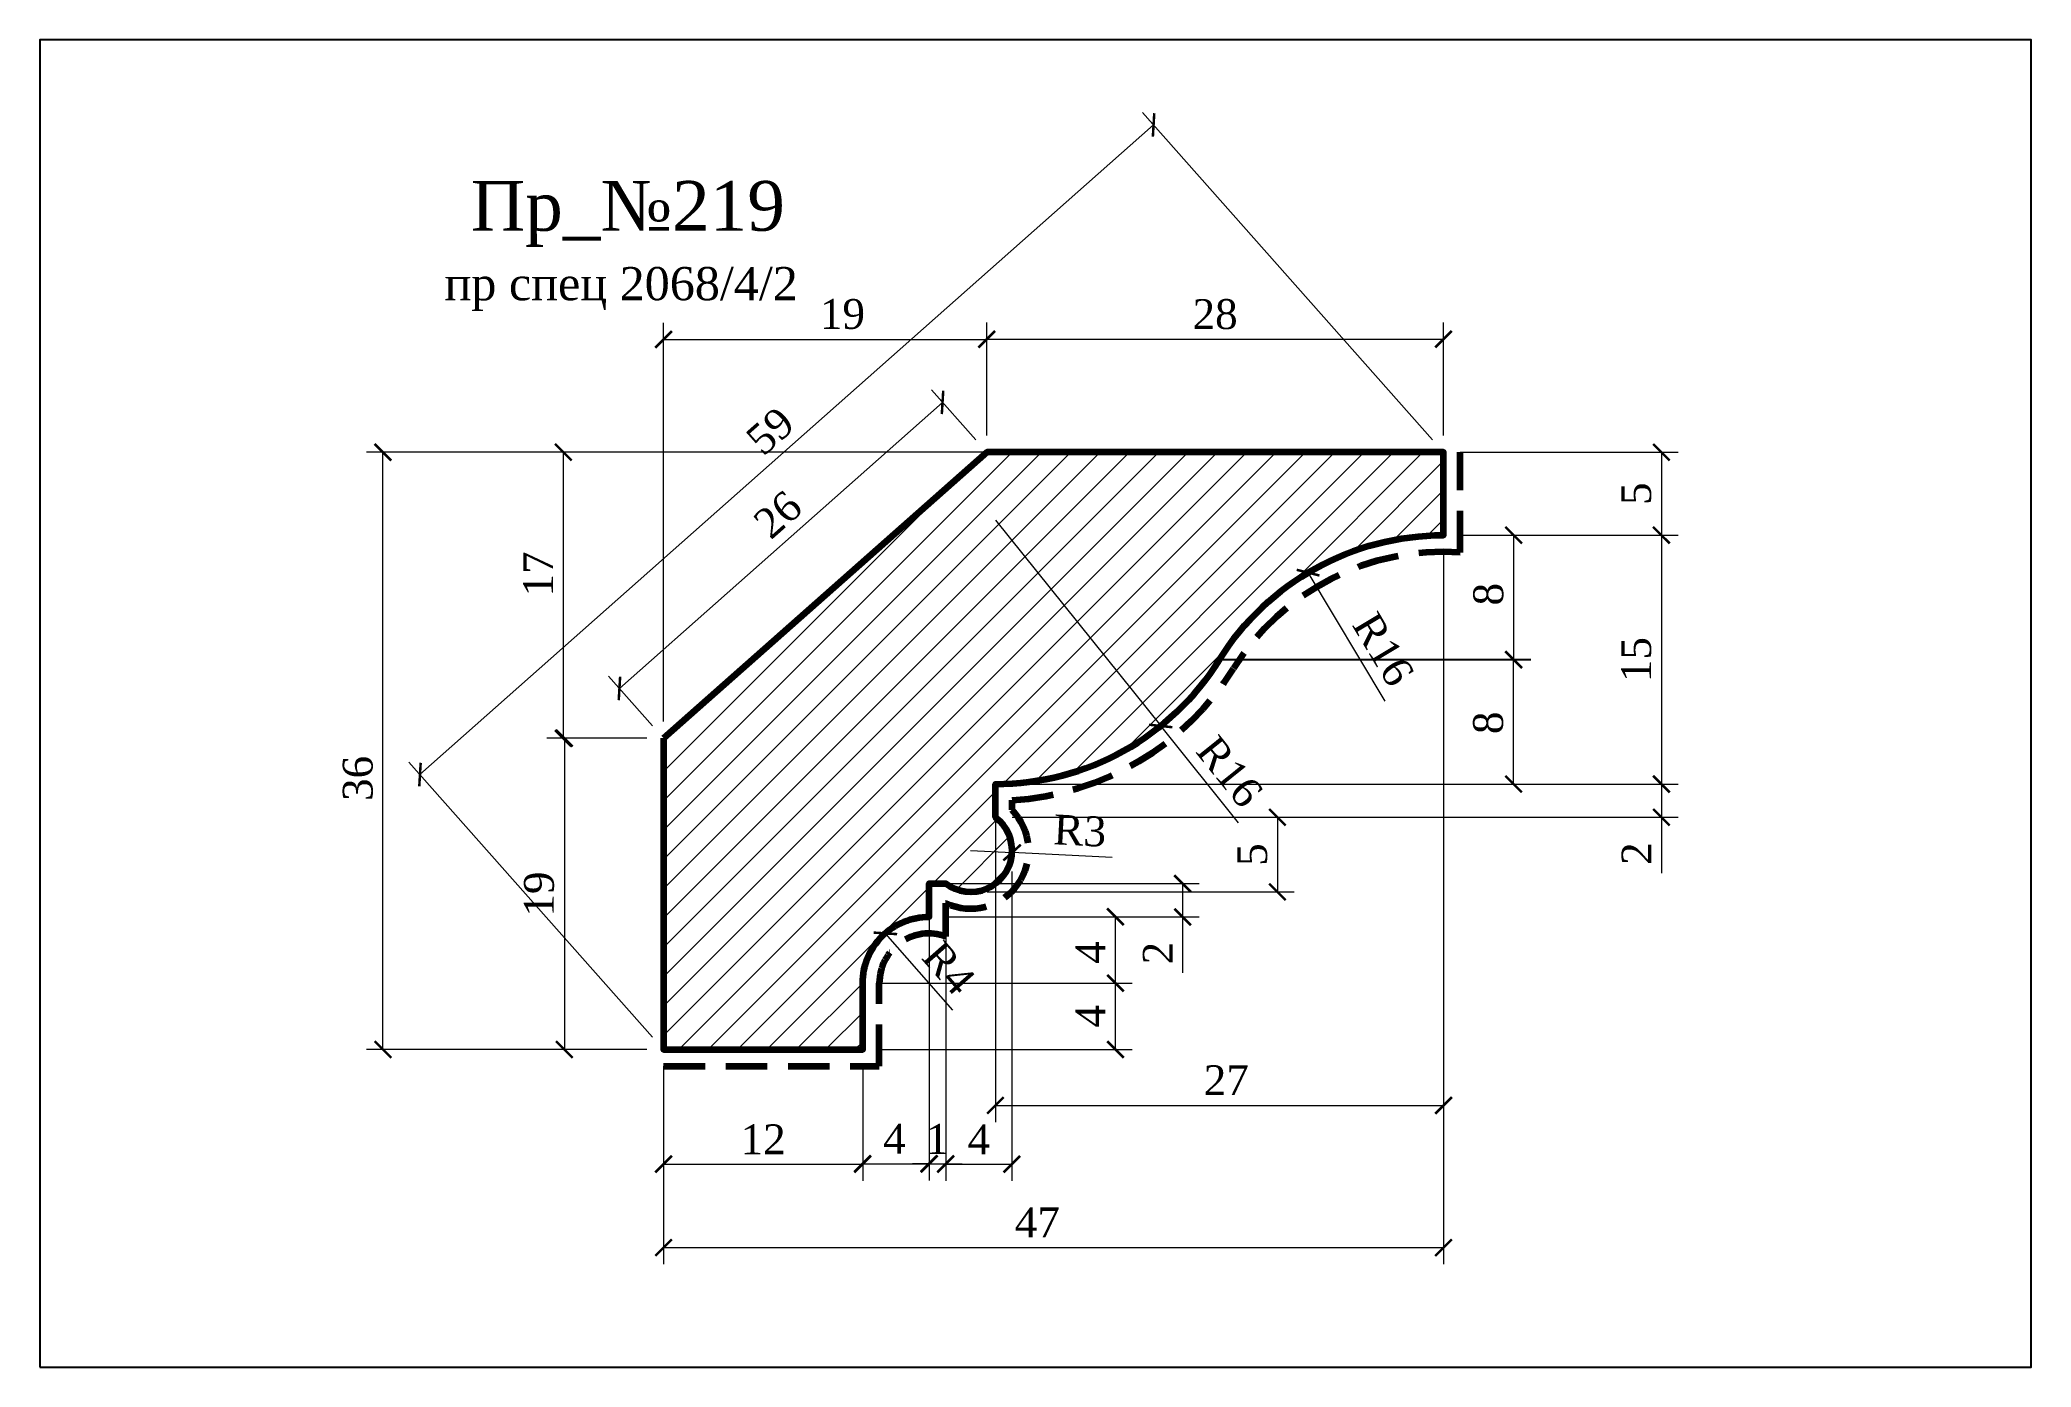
# Model space of a CAD drawing. Header units: millimetres. Extents: x 309284 to 309404, y -98112 to -98032.
import ezdxf

# ---------------------------------------------------------------- set-up
doc = ezdxf.new("R2010")
doc.units = ezdxf.units.MM
doc.header["$MEASUREMENT"] = 0
doc.linetypes.add('HIDDEN', pattern=[0.375, 0.25, -0.125])
doc.layers.add('Outside panel', color=7, linetype='Continuous', lineweight=18, true_color=0x7f5e57)
doc.layers.add('линия 50', color=1, linetype='Continuous', lineweight=140)
doc.layers.add('размеры в модели', color=7, linetype='Continuous')
doc.styles.add('ELECT', font='times.ttf')
doc.styles.get("Standard").update_dxf_attribs({"font": 'times.ttf'})
doc.dimstyles.new('M_1', dxfattribs={"dimtxt": 1.8, "dimasz": 1, "dimexe": 1, "dimexo": 1, "dimgap": 0.6, "dimtad": 1, "dimdec": 0, "dimdsep": 46, "dimtxsty": 'Standard', "dimblk": 'ARCHTICK', "dimcen": -5, "dimclrd": 7, "dimclre": 7, "dimclrt": 7, "dimadec": 0, "dimazin": 0, "dimtfac": 1, "dimtdec": 0, "dimtmove": 0, "dimatfit": 3, "dimfxl": 1, "dimtolj": 1, "dimtzin": 0, "dimlwd": 5, "dimlwe": 5, "dimarcsym": 0})

# ---------------------------------------------------------------- blocks, each defined once
blk = doc.blocks.new('_ArchTick')
at = {"color": 0, "linetype": 'ByBlock', "const_width": 0.15}
blk.add_lwpolyline([(-0.5, -0.5), (0.5, 0.5)], dxfattribs=at)
blk = doc.blocks.new('*D26')
at = {"layer": 'Defpoints', "color": 0, "ltscale": 1000, "transparency": 16777216}
for p in [(309304.33, -98056.86), (309368.24, -98056.86), (309321.24, -98092.86)]:
    blk.add_point(p, dxfattribs=at)
at = {"layer": 'размеры в модели', "color": 7, "lineweight": 5, "ltscale": 1000, "transparency": 16777216}
for p, q in [((309367.24, -98056.86), (309303.33, -98056.86)), ((309304.33, -98092.86), (309304.33, -98056.86)), ((309320.24, -98092.86), (309303.33, -98092.86))]:
    blk.add_line(p, q, dxfattribs=at)
for p, rotation in [((309304.33, -98056.86), 90), ((309304.33, -98092.86), 270)]:
    blk.add_blockref('_ArchTick', p, dxfattribs=dict(at, rotation=rotation))
at = {"layer": 'размеры в модели', "color": 7, "ltscale": 1000, "transparency": 16777216, "insert": (309302.82, -98076.52), "char_height": 1.8, "attachment_point": 5, "rotation": 90}
blk.add_mtext('\\A1;36', dxfattribs=at)
blk = doc.blocks.new('*D25')
at = {"layer": 'Defpoints', "color": 0, "ltscale": 1000, "transparency": 16777216}
for p in [(309338.05, -98053.86), (309340.71, -98056.86), (309321.24, -98074.1)]:
    blk.add_point(p, dxfattribs=at)
at = {"layer": 'размеры в модели', "color": 7, "lineweight": 5, "ltscale": 1000, "transparency": 16777216}
for p, q in [((309340.05, -98056.12), (309337.38, -98053.11)), ((309318.58, -98071.1), (309338.05, -98053.86)), ((309320.58, -98073.36), (309317.92, -98070.35))]:
    blk.add_line(p, q, dxfattribs=at)
for p, rotation in [((309338.05, -98053.86), 41.53177076826933), ((309318.58, -98071.1), 221.5317707682693)]:
    blk.add_blockref('_ArchTick', p, dxfattribs=dict(at, rotation=rotation))
at = {"layer": 'размеры в модели', "color": 7, "ltscale": 1000, "transparency": 16777216, "insert": (309328.13, -98060.62), "char_height": 1.8, "attachment_point": 5, "rotation": 41.5318}
blk.add_mtext('\\A1;26', dxfattribs=at)
blk = doc.blocks.new('*D24')
at = {"layer": 'Defpoints', "color": 0, "ltscale": 1000, "transparency": 16777216}
for p in [(309315.2, -98056.86), (309340.71, -98056.86), (309321.24, -98074.1)]:
    blk.add_point(p, dxfattribs=at)
at = {"layer": 'размеры в модели', "color": 7, "lineweight": 5, "ltscale": 1000, "transparency": 16777216}
for p, q in [((309339.71, -98056.86), (309314.2, -98056.86)), ((309315.2, -98074.1), (309315.2, -98056.86)), ((309320.24, -98074.1), (309314.2, -98074.1))]:
    blk.add_line(p, q, dxfattribs=at)
for p, rotation in [((309315.2, -98056.86), 90), ((309315.2, -98074.1), 270)]:
    blk.add_blockref('_ArchTick', p, dxfattribs=dict(at, rotation=rotation))
at = {"layer": 'размеры в модели', "color": 7, "ltscale": 1000, "transparency": 16777216, "insert": (309313.68, -98064.2), "char_height": 1.8, "attachment_point": 5, "rotation": 90}
blk.add_mtext('\\A1;17', dxfattribs=at)
blk = doc.blocks.new('*D23')
at = {"layer": 'Defpoints', "color": 0, "ltscale": 1000, "transparency": 16777216}
for p in [(309340.71, -98050.06), (309340.71, -98056.86), (309321.24, -98074.1)]:
    blk.add_point(p, dxfattribs=at)
at = {"layer": 'размеры в модели', "color": 7, "lineweight": 5, "ltscale": 1000, "transparency": 16777216}
for p, q in [((309321.24, -98073.1), (309321.24, -98049.06)), ((309340.71, -98055.86), (309340.71, -98049.06)), ((309321.24, -98050.06), (309340.71, -98050.06))]:
    blk.add_line(p, q, dxfattribs=at)
at = {"layer": 'размеры в модели', "color": 7, "lineweight": 5, "ltscale": 1000, "transparency": 16777216, "rotation": 180}
blk.add_blockref('_ArchTick', (309321.24, -98050.06), dxfattribs=at)
at = {"layer": 'размеры в модели', "color": 7, "lineweight": 5, "ltscale": 1000, "transparency": 16777216}
blk.add_blockref('_ArchTick', (309340.71, -98050.06), dxfattribs=at)
at = {"layer": 'размеры в модели', "color": 7, "ltscale": 1000, "transparency": 16777216, "insert": (309332.02, -98048.54), "char_height": 1.8, "attachment_point": 5}
blk.add_mtext('\\A1;19', dxfattribs=at)
blk = doc.blocks.new('*D22')
at = {"layer": 'Defpoints', "color": 0, "ltscale": 1000, "transparency": 16777216}
for p in [(309321.24, -98074.1), (309315.26, -98092.86), (309321.24, -98092.86)]:
    blk.add_point(p, dxfattribs=at)
at = {"layer": 'размеры в модели', "color": 7, "lineweight": 5, "ltscale": 1000, "transparency": 16777216}
for p, q in [((309320.24, -98074.1), (309314.26, -98074.1)), ((309315.26, -98074.1), (309315.26, -98092.86)), ((309320.24, -98092.86), (309314.26, -98092.86))]:
    blk.add_line(p, q, dxfattribs=at)
for p, rotation in [((309315.26, -98074.1), 90), ((309315.26, -98092.86), 270)]:
    blk.add_blockref('_ArchTick', p, dxfattribs=dict(at, rotation=rotation))
at = {"layer": 'размеры в модели', "color": 7, "ltscale": 1000, "transparency": 16777216, "insert": (309313.74, -98083.49), "char_height": 1.8, "attachment_point": 5, "rotation": 90}
blk.add_mtext('\\A1;19', dxfattribs=at)
blk = doc.blocks.new('*D21')
at = {"layer": 'Defpoints', "color": 0, "ltscale": 1000, "transparency": 16777216}
for p in [(309368.24, -98061.86), (309321.24, -98092.86), (309368.24, -98104.8)]:
    blk.add_point(p, dxfattribs=at)
at = {"layer": 'размеры в модели', "color": 7, "lineweight": 5, "ltscale": 1000, "transparency": 16777216}
for p, q in [((309368.24, -98062.86), (309368.24, -98105.8)), ((309321.24, -98093.86), (309321.24, -98105.8)), ((309321.24, -98104.8), (309368.24, -98104.8))]:
    blk.add_line(p, q, dxfattribs=at)
at = {"layer": 'размеры в модели', "color": 7, "lineweight": 5, "ltscale": 1000, "transparency": 16777216, "rotation": 180}
blk.add_blockref('_ArchTick', (309321.24, -98104.8), dxfattribs=at)
at = {"layer": 'размеры в модели', "color": 7, "lineweight": 5, "ltscale": 1000, "transparency": 16777216}
blk.add_blockref('_ArchTick', (309368.24, -98104.8), dxfattribs=at)
at = {"layer": 'размеры в модели', "color": 7, "ltscale": 1000, "transparency": 16777216, "insert": (309343.76, -98103.28), "char_height": 1.8, "attachment_point": 5}
blk.add_mtext('\\A1;47', dxfattribs=at)
blk = doc.blocks.new('*D20')
at = {"layer": 'Defpoints', "color": 0, "ltscale": 1000, "transparency": 16777216}
for p in [(309368.24, -98061.86), (309341.24, -98076.86), (309368.24, -98096.23)]:
    blk.add_point(p, dxfattribs=at)
at = {"layer": 'размеры в модели', "color": 7, "lineweight": 5, "ltscale": 1000, "transparency": 16777216}
for p, q in [((309368.24, -98062.86), (309368.24, -98097.23)), ((309341.24, -98077.86), (309341.24, -98097.23)), ((309341.24, -98096.23), (309368.24, -98096.23))]:
    blk.add_line(p, q, dxfattribs=at)
at = {"layer": 'размеры в модели', "color": 7, "lineweight": 5, "ltscale": 1000, "transparency": 16777216, "rotation": 180}
blk.add_blockref('_ArchTick', (309341.24, -98096.23), dxfattribs=at)
at = {"layer": 'размеры в модели', "color": 7, "lineweight": 5, "ltscale": 1000, "transparency": 16777216}
blk.add_blockref('_ArchTick', (309368.24, -98096.23), dxfattribs=at)
at = {"layer": 'размеры в модели', "color": 7, "ltscale": 1000, "transparency": 16777216, "insert": (309355.15, -98094.71), "char_height": 1.8, "attachment_point": 5}
blk.add_mtext('\\A1;27', dxfattribs=at)
blk = doc.blocks.new('*D19')
at = {"layer": 'Defpoints', "color": 0, "ltscale": 1000, "transparency": 16777216}
for p in [(309342.23, -98081.13), (309338.24, -98082.86), (309342.23, -98099.77)]:
    blk.add_point(p, dxfattribs=at)
at = {"layer": 'размеры в модели', "color": 7, "lineweight": 5, "ltscale": 1000, "transparency": 16777216}
for p, q in [((309342.23, -98082.13), (309342.23, -98100.77)), ((309338.24, -98083.86), (309338.24, -98100.77)), ((309338.24, -98099.77), (309342.23, -98099.77))]:
    blk.add_line(p, q, dxfattribs=at)
at = {"layer": 'размеры в модели', "color": 7, "lineweight": 5, "ltscale": 1000, "transparency": 16777216, "rotation": 180}
blk.add_blockref('_ArchTick', (309338.24, -98099.77), dxfattribs=at)
at = {"layer": 'размеры в модели', "color": 7, "lineweight": 5, "ltscale": 1000, "transparency": 16777216}
blk.add_blockref('_ArchTick', (309342.23, -98099.77), dxfattribs=at)
at = {"layer": 'размеры в модели', "color": 7, "ltscale": 1000, "transparency": 16777216, "insert": (309340.24, -98098.27), "char_height": 1.8, "attachment_point": 5}
blk.add_mtext('\\A1;4', dxfattribs=at)
blk = doc.blocks.new('*D18')
at = {"layer": 'Defpoints', "color": 0, "ltscale": 1000, "transparency": 16777216}
for p in [(309337.24, -98082.86), (309338.24, -98082.86), (309338.24, -98099.75)]:
    blk.add_point(p, dxfattribs=at)
at = {"layer": 'размеры в модели', "color": 7, "lineweight": 5, "ltscale": 1000, "transparency": 16777216}
for p, q in [((309337.24, -98083.86), (309337.24, -98100.75)), ((309338.24, -98083.86), (309338.24, -98100.75)), ((309337.24, -98099.75), (309336.24, -98099.75)), ((309337.24, -98099.75), (309338.24, -98099.75)), ((309338.24, -98099.75), (309339.24, -98099.75))]:
    blk.add_line(p, q, dxfattribs=at)
blk.add_blockref('_ArchTick', (309337.24, -98099.75), dxfattribs=at)
at = {"layer": 'размеры в модели', "color": 7, "lineweight": 5, "ltscale": 1000, "transparency": 16777216, "rotation": 180}
blk.add_blockref('_ArchTick', (309338.24, -98099.75), dxfattribs=at)
at = {"layer": 'размеры в модели', "color": 7, "ltscale": 1000, "transparency": 16777216, "insert": (309337.74, -98098.25), "char_height": 1.8, "attachment_point": 5}
blk.add_mtext('\\A1;1', dxfattribs=at)
blk = doc.blocks.new('*D17')
at = {"layer": 'Defpoints', "color": 0, "ltscale": 1000, "transparency": 16777216}
for p in [(309337.24, -98084.86), (309333.24, -98092.86), (309337.24, -98099.74)]:
    blk.add_point(p, dxfattribs=at)
at = {"layer": 'размеры в модели', "color": 7, "lineweight": 5, "ltscale": 1000, "transparency": 16777216}
for p, q in [((309337.24, -98085.86), (309337.24, -98100.74)), ((309333.24, -98093.86), (309333.24, -98100.74)), ((309333.24, -98099.74), (309337.24, -98099.74))]:
    blk.add_line(p, q, dxfattribs=at)
at = {"layer": 'размеры в модели', "color": 7, "lineweight": 5, "ltscale": 1000, "transparency": 16777216, "rotation": 180}
blk.add_blockref('_ArchTick', (309333.24, -98099.74), dxfattribs=at)
at = {"layer": 'размеры в модели', "color": 7, "lineweight": 5, "ltscale": 1000, "transparency": 16777216}
blk.add_blockref('_ArchTick', (309337.24, -98099.74), dxfattribs=at)
at = {"layer": 'размеры в модели', "color": 7, "ltscale": 1000, "transparency": 16777216, "insert": (309335.15, -98098.24), "char_height": 1.8, "attachment_point": 5}
blk.add_mtext('\\A1;4', dxfattribs=at)
blk = doc.blocks.new('*D16')
at = {"layer": 'Defpoints', "color": 0, "ltscale": 1000, "transparency": 16777216}
for p in [(309368.24, -98061.86), (309372.47, -98061.86), (309354.74, -98069.38)]:
    blk.add_point(p, dxfattribs=at)
at = {"layer": 'размеры в модели', "color": 7, "lineweight": 5, "ltscale": 1000, "transparency": 16777216}
for p, q in [((309369.24, -98061.86), (309373.47, -98061.86)), ((309372.47, -98069.38), (309372.47, -98061.86)), ((309355.74, -98069.38), (309373.47, -98069.38))]:
    blk.add_line(p, q, dxfattribs=at)
for p, rotation in [((309372.47, -98061.86), 90), ((309372.47, -98069.38), 270)]:
    blk.add_blockref('_ArchTick', p, dxfattribs=dict(at, rotation=rotation))
at = {"layer": 'размеры в модели', "color": 7, "ltscale": 1000, "transparency": 16777216, "insert": (309370.95, -98065.42), "char_height": 1.8, "attachment_point": 5, "rotation": 90}
blk.add_mtext('\\A1;8', dxfattribs=at)
blk = doc.blocks.new('*D15')
at = {"layer": 'Defpoints', "color": 0, "ltscale": 1000, "transparency": 16777216}
for p in [(309354.74, -98069.36), (309372.46, -98069.36), (309341.24, -98076.86)]:
    blk.add_point(p, dxfattribs=at)
at = {"layer": 'размеры в модели', "color": 7, "lineweight": 5, "ltscale": 1000, "transparency": 16777216}
for p, q in [((309355.74, -98069.36), (309373.46, -98069.36)), ((309372.46, -98076.86), (309372.46, -98069.36)), ((309342.24, -98076.86), (309373.46, -98076.86))]:
    blk.add_line(p, q, dxfattribs=at)
for p, rotation in [((309372.46, -98069.36), 90), ((309372.46, -98076.86), 270)]:
    blk.add_blockref('_ArchTick', p, dxfattribs=dict(at, rotation=rotation))
at = {"layer": 'размеры в модели', "color": 7, "ltscale": 1000, "transparency": 16777216, "insert": (309370.94, -98073.17), "char_height": 1.8, "attachment_point": 5, "rotation": 90}
blk.add_mtext('\\A1;8', dxfattribs=at)
blk = doc.blocks.new('*D14')
at = {"layer": 'Defpoints', "color": 0, "ltscale": 1000, "transparency": 16777216}
for p in [(309360.08, -98064.12), (309368.25, -98077.77)]:
    blk.add_point(p, dxfattribs=at)
at = {"layer": 'размеры в модели', "color": 7, "lineweight": 5, "ltscale": 1000, "transparency": 16777216}
blk.add_line((309364.72, -98071.87), (309360.08, -98064.12), dxfattribs=at)
at = {"layer": 'размеры в модели', "color": 7, "lineweight": 5, "ltscale": 1000, "transparency": 16777216, "rotation": 120.900314097918}
blk.add_blockref('_ArchTick', (309360.08, -98064.12), dxfattribs=at)
at = {"layer": 'размеры в модели', "color": 7, "ltscale": 1000, "transparency": 16777216, "insert": (309364.61, -98068.74), "char_height": 1.8, "attachment_point": 5, "rotation": 300.9003}
blk.add_mtext('\\A1;R16', dxfattribs=at)
blk = doc.blocks.new('*D13')
at = {"layer": 'Defpoints', "color": 0, "ltscale": 1000, "transparency": 16777216}
for p in [(309341.24, -98060.96), (309351.2, -98073.36)]:
    blk.add_point(p, dxfattribs=at)
at = {"layer": 'размеры в модели', "color": 7, "lineweight": 5, "ltscale": 1000, "transparency": 16777216}
for p in [(309341.24, -98060.96), (309355.89, -98079.19)]:
    blk.add_line(p, (309351.2, -98073.36), dxfattribs=at)
at = {"layer": 'размеры в модели', "color": 7, "lineweight": 5, "ltscale": 1000, "transparency": 16777216, "rotation": 128.7790598125385}
blk.add_blockref('_ArchTick', (309351.2, -98073.36), dxfattribs=at)
at = {"layer": 'размеры в модели', "color": 7, "ltscale": 1000, "transparency": 16777216, "insert": (309355.35, -98076.11), "char_height": 1.8, "attachment_point": 5, "rotation": 308.7791}
blk.add_mtext('\\A1;R16', dxfattribs=at)
blk = doc.blocks.new('*D12')
at = {"layer": 'Defpoints', "color": 0, "ltscale": 1000, "transparency": 16777216}
for p in [(309334.61, -98085.86), (309337.24, -98088.86)]:
    blk.add_point(p, dxfattribs=at)
at = {"layer": 'размеры в модели', "color": 7, "lineweight": 5, "ltscale": 1000, "transparency": 16777216}
blk.add_line((309338.67, -98090.49), (309334.61, -98085.86), dxfattribs=at)
at = {"layer": 'размеры в модели', "color": 7, "lineweight": 5, "ltscale": 1000, "transparency": 16777216, "rotation": 131.2483456142032}
blk.add_blockref('_ArchTick', (309334.61, -98085.86), dxfattribs=at)
at = {"layer": 'размеры в модели', "color": 7, "ltscale": 1000, "transparency": 16777216, "insert": (309338.43, -98087.94), "char_height": 1.8, "attachment_point": 5, "rotation": 311.2483}
blk.add_mtext('\\A1;R4', dxfattribs=at)
blk = doc.blocks.new('*D11')
at = {"layer": 'Defpoints', "color": 0, "ltscale": 1000, "transparency": 16777216}
for p in [(309337.24, -98082.86), (309337.2, -98084.87), (309352.52, -98084.87)]:
    blk.add_point(p, dxfattribs=at)
at = {"layer": 'размеры в модели', "color": 7, "lineweight": 5, "ltscale": 1000, "transparency": 16777216}
for p, q in [((309338.24, -98082.86), (309353.52, -98082.86)), ((309352.52, -98082.86), (309352.52, -98084.87)), ((309338.2, -98084.87), (309353.52, -98084.87)), ((309352.52, -98084.87), (309352.52, -98088.23))]:
    blk.add_line(p, q, dxfattribs=at)
for p, rotation in [((309352.52, -98082.86), 90), ((309352.52, -98084.87), 270)]:
    blk.add_blockref('_ArchTick', p, dxfattribs=dict(at, rotation=rotation))
at = {"layer": 'размеры в модели', "color": 7, "ltscale": 1000, "transparency": 16777216, "insert": (309351.02, -98087.05), "char_height": 1.8, "attachment_point": 5, "rotation": 90}
blk.add_mtext('\\A1;2', dxfattribs=at)
blk = doc.blocks.new('*D10')
at = {"layer": 'Defpoints', "color": 0, "ltscale": 1000, "transparency": 16777216}
for p in [(309337.24, -98084.86), (309348.47, -98084.86), (309333.24, -98088.86)]:
    blk.add_point(p, dxfattribs=at)
at = {"layer": 'размеры в модели', "color": 7, "lineweight": 5, "ltscale": 1000, "transparency": 16777216}
for p, q in [((309338.24, -98084.86), (309349.47, -98084.86)), ((309348.47, -98088.86), (309348.47, -98084.86)), ((309334.24, -98088.86), (309349.47, -98088.86))]:
    blk.add_line(p, q, dxfattribs=at)
for p, rotation in [((309348.47, -98084.86), 90), ((309348.47, -98088.86), 270)]:
    blk.add_blockref('_ArchTick', p, dxfattribs=dict(at, rotation=rotation))
at = {"layer": 'размеры в модели', "color": 7, "ltscale": 1000, "transparency": 16777216, "insert": (309346.97, -98087.01), "char_height": 1.8, "attachment_point": 5, "rotation": 90}
blk.add_mtext('\\A1;4', dxfattribs=at)
blk = doc.blocks.new('*D9')
at = {"layer": 'Defpoints', "color": 0, "ltscale": 1000, "transparency": 16777216}
for p in [(309339.74, -98080.86), (309342.24, -98080.99)]:
    blk.add_point(p, dxfattribs=at)
at = {"layer": 'размеры в модели', "color": 7, "lineweight": 5, "ltscale": 1000, "transparency": 16777216}
for p in [(309339.74, -98080.86), (309348.27, -98081.29)]:
    blk.add_line(p, (309342.24, -98080.99), dxfattribs=at)
at = {"layer": 'размеры в модели', "color": 7, "lineweight": 5, "ltscale": 1000, "transparency": 16777216, "rotation": 177.127358680554}
blk.add_blockref('_ArchTick', (309342.24, -98080.99), dxfattribs=at)
at = {"layer": 'размеры в модели', "color": 7, "ltscale": 1000, "transparency": 16777216, "insert": (309346.33, -98079.68), "char_height": 1.8, "attachment_point": 5, "rotation": 357.1274}
blk.add_mtext('\\A1;R3', dxfattribs=at)
blk = doc.blocks.new('*D7')
at = {"layer": 'Defpoints', "color": 0, "ltscale": 1000, "transparency": 16777216}
for p in [(309321.24, -98092.86), (309333.24, -98092.86), (309333.24, -98099.77)]:
    blk.add_point(p, dxfattribs=at)
at = {"layer": 'размеры в модели', "color": 7, "lineweight": 5, "ltscale": 1000, "transparency": 16777216}
for p, q in [((309321.24, -98093.86), (309321.24, -98100.77)), ((309333.24, -98093.86), (309333.24, -98100.77)), ((309321.24, -98099.77), (309333.24, -98099.77))]:
    blk.add_line(p, q, dxfattribs=at)
at = {"layer": 'размеры в модели', "color": 7, "lineweight": 5, "ltscale": 1000, "transparency": 16777216, "rotation": 180}
blk.add_blockref('_ArchTick', (309321.24, -98099.77), dxfattribs=at)
at = {"layer": 'размеры в модели', "color": 7, "lineweight": 5, "ltscale": 1000, "transparency": 16777216}
blk.add_blockref('_ArchTick', (309333.24, -98099.77), dxfattribs=at)
at = {"layer": 'размеры в модели', "color": 7, "ltscale": 1000, "transparency": 16777216, "insert": (309327.24, -98098.27), "char_height": 1.8, "attachment_point": 5}
blk.add_mtext('\\A1;12', dxfattribs=at)
blk = doc.blocks.new('*D5')
at = {"layer": 'Defpoints', "color": 0, "ltscale": 1000, "transparency": 16777216}
for p in [(309341.24, -98078.86), (309339.74, -98083.36), (309358.23, -98083.36)]:
    blk.add_point(p, dxfattribs=at)
at = {"layer": 'размеры в модели', "color": 7, "lineweight": 5, "ltscale": 1000, "transparency": 16777216}
for p, q in [((309342.24, -98078.86), (309359.23, -98078.86)), ((309358.23, -98078.86), (309358.23, -98083.36)), ((309340.74, -98083.36), (309359.23, -98083.36))]:
    blk.add_line(p, q, dxfattribs=at)
for p, rotation in [((309358.23, -98078.86), 90), ((309358.23, -98083.36), 270)]:
    blk.add_blockref('_ArchTick', p, dxfattribs=dict(at, rotation=rotation))
at = {"layer": 'размеры в модели', "color": 7, "ltscale": 1000, "transparency": 16777216, "insert": (309356.72, -98081.11), "char_height": 1.8, "attachment_point": 5, "rotation": 90}
blk.add_mtext('\\A1;5', dxfattribs=at)
blk = doc.blocks.new('*D4')
at = {"layer": 'Defpoints', "color": 0, "ltscale": 1000, "transparency": 16777216}
for p in [(309341.24, -98076.86), (309341.24, -98078.86), (309381.37, -98078.86)]:
    blk.add_point(p, dxfattribs=at)
at = {"layer": 'размеры в модели', "color": 7, "lineweight": 5, "ltscale": 1000, "transparency": 16777216}
for p, q in [((309342.24, -98076.86), (309382.37, -98076.86)), ((309381.37, -98076.86), (309381.37, -98078.86)), ((309342.24, -98078.86), (309382.37, -98078.86)), ((309381.37, -98078.86), (309381.37, -98082.23))]:
    blk.add_line(p, q, dxfattribs=at)
for p, rotation in [((309381.37, -98076.86), 90), ((309381.37, -98078.86), 270)]:
    blk.add_blockref('_ArchTick', p, dxfattribs=dict(at, rotation=rotation))
at = {"layer": 'размеры в модели', "color": 7, "ltscale": 1000, "transparency": 16777216, "insert": (309379.87, -98081.05), "char_height": 1.8, "attachment_point": 5, "rotation": 90}
blk.add_mtext('\\A1;2', dxfattribs=at)
blk = doc.blocks.new('*D3')
at = {"layer": 'Defpoints', "color": 0, "ltscale": 1000, "transparency": 16777216}
for p in [(309368.24, -98061.86), (309341.24, -98076.86), (309381.37, -98076.86)]:
    blk.add_point(p, dxfattribs=at)
at = {"layer": 'размеры в модели', "color": 7, "lineweight": 5, "ltscale": 1000, "transparency": 16777216}
for p, q in [((309369.24, -98061.86), (309382.37, -98061.86)), ((309381.37, -98061.86), (309381.37, -98076.86)), ((309342.24, -98076.86), (309382.37, -98076.86))]:
    blk.add_line(p, q, dxfattribs=at)
for p, rotation in [((309381.37, -98061.86), 90), ((309381.37, -98076.86), 270)]:
    blk.add_blockref('_ArchTick', p, dxfattribs=dict(at, rotation=rotation))
at = {"layer": 'размеры в модели', "color": 7, "ltscale": 1000, "transparency": 16777216, "insert": (309379.86, -98069.36), "char_height": 1.8, "attachment_point": 5, "rotation": 90}
blk.add_mtext('\\A1;15', dxfattribs=at)
blk = doc.blocks.new('*D2')
at = {"layer": 'Defpoints', "color": 0, "ltscale": 1000, "transparency": 16777216}
for p in [(309368.24, -98056.86), (309368.24, -98061.86), (309381.37, -98061.86)]:
    blk.add_point(p, dxfattribs=at)
at = {"layer": 'размеры в модели', "color": 7, "lineweight": 5, "ltscale": 1000, "transparency": 16777216}
for p, q in [((309369.24, -98056.86), (309382.37, -98056.86)), ((309381.37, -98056.86), (309381.37, -98061.86)), ((309369.24, -98061.86), (309382.37, -98061.86))]:
    blk.add_line(p, q, dxfattribs=at)
for p, rotation in [((309381.37, -98056.86), 90), ((309381.37, -98061.86), 270)]:
    blk.add_blockref('_ArchTick', p, dxfattribs=dict(at, rotation=rotation))
at = {"layer": 'размеры в модели', "color": 7, "ltscale": 1000, "transparency": 16777216, "insert": (309379.86, -98059.36), "char_height": 1.8, "attachment_point": 5, "rotation": 90}
blk.add_mtext('\\A1;5', dxfattribs=at)

msp = doc.modelspace()

# ---------------------------------------------------------------- hatches: boundary and pattern name
at = {"layer": 'Outside panel', "ltscale": 1000}
h = msp.add_hatch(dxfattribs=at)
h.set_pattern_fill('ANSI31', color=256, scale=10)
h.set_pattern_definition([(45, (-141.1933, -7561.8178), (-0.8838834765, 0.8838834765), [])])
h.paths.add_polyline_path([(309354.74, -98069.36, -0.25901), (309368.24, -98061.86), (309368.24, -98056.86), (309340.71, -98056.86), (309321.24, -98074.1), (309321.24, -98092.86), (309333.24, -98092.86), (309333.24, -98088.86, -0.414214), (309337.24, -98084.86), (309337.24, -98082.86), (309338.24, -98082.86, 1), (309341.24, -98078.86), (309341.24, -98076.86, 0.25901)])

# ---------------------------------------------------------------- linework, layer by layer
at = {"color": 6, "ltscale": 1000}
msp.add_lwpolyline([(309283.65, -98112.01), (309403.65, -98112.01), (309403.65, -98032.01), (309283.65, -98032.01)], close=True, dxfattribs=at)
at = {"layer": 'линия 50', "color": 1, "linetype": 'HIDDEN', "ltscale": 10, "true_color": 0xff0909}
msp.add_lwpolyline([(309321.24, -98093.86), (309334.24, -98093.86), (309334.24, -98088.86, -0.517638), (309338.24, -98086.04), (309338.24, -98084.03, 0.837556), (309342.24, -98078.42), (309342.24, -98077.84, 0.243283), (309355.59, -98069.89, -0.276995), (309369.24, -98062.9), (309369.24, -98056.86)], format="xyb", dxfattribs=at)
at = {"layer": 'линия 50', "color": 7}
msp.add_lwpolyline([(309321.24, -98074.1), (309321.24, -98092.86), (309333.24, -98092.86), (309333.24, -98088.86, -0.414214), (309337.24, -98084.86), (309337.24, -98082.86), (309338.24, -98082.86, 1), (309341.24, -98078.86), (309341.24, -98076.86, 0.25901), (309354.74, -98069.36, -0.25901), (309368.24, -98061.86), (309368.24, -98056.86), (309340.71, -98056.86)], format="xyb", close=True, dxfattribs=at)
at = {"layer": 'размеры в модели', "color": 5, "ltscale": 1000}
msp.add_line((309354.74, -98069.36), (309373.5, -98069.36), dxfattribs=at)

# ---------------------------------------------------------------- texts
at = {"color": 5, "ltscale": 1000, "style": 'ELECT'}
msp.add_text('Пр_№219', height=3, dxfattribs=at).set_placement((309309.63, -98043.51))
at = {"color": 7, "ltscale": 1000, "style": 'ELECT'}
msp.add_text('пр спец 2068/4/2 ', height=2, dxfattribs=at).set_placement((309308.04, -98047.7))

# ---------------------------------------------------------------- dimensions: what is measured, and where the dimension line sits
at = {"layer": 'размеры в модели', "color": 0, "ltscale": 1000}
for base, p1, p2, angle in [((309350.77, -98037.13), (309321.24, -98092.86), (309368.24, -98056.86), 41.5318), ((309348.47, -98088.86), (309333.24, -98092.86), (309333.24, -98088.86), 90)]:
    msp.add_linear_dim(base=base, p1=p1, p2=p2, angle=angle, dimstyle='M_1', dxfattribs=at).render()
at = {"layer": 'размеры в модели', "color": 5, "ltscale": 1000}
for base, p1, p2, picture, middle in [((309340.71, -98050.06), (309321.24, -98074.1), (309340.71, -98056.86), '*D23', (309332.02, -98050.06)), ((309368.24, -98104.8), (309321.24, -98092.86), (309368.24, -98061.86), '*D21', (309343.76, -98104.8)), ((309368.24, -98096.23), (309341.24, -98076.86), (309368.24, -98061.86), '*D20', (309355.15, -98096.23)), ((309342.23, -98099.77), (309338.24, -98082.86), (309342.23, -98081.13), '*D19', (309340.24, -98099.77)), ((309338.24, -98099.75), (309337.24, -98082.86), (309338.24, -98082.86), '*D18', (309337.74, -98099.75)), ((309337.24, -98099.74), (309333.24, -98092.86), (309337.24, -98084.86), '*D17', (309335.15, -98099.74))]:
    dim = msp.add_linear_dim(base=base, p1=p1, p2=p2, dimstyle='M_1', dxfattribs=at)
    dim.commit()
    dim.dimension.update_dxf_attribs({"geometry": picture, "text_midpoint": middle, "dimtype": 128})
at = {"layer": 'размеры в модели', "color": 0, "ltscale": 1000}
msp.add_linear_dim(base=(309368.24, -98050.05), p1=(309340.71, -98056.86), p2=(309368.24, -98056.86), dimstyle='M_1', dxfattribs=at).render()
at = {"layer": 'размеры в модели', "color": 5, "ltscale": 1000}
for base, p1, p2, angle, picture, middle, dimtype in [((309338.05, -98053.86), (309321.24, -98074.1), (309340.71, -98056.86), 41.5318, '*D25', (309329.13, -98061.76), 129), ((309304.33, -98056.86), (309321.24, -98092.86), (309368.24, -98056.86), 90, '*D26', (309304.33, -98076.52), 128), ((309315.2, -98056.86), (309321.24, -98074.1), (309340.71, -98056.86), 90, '*D24', (309315.2, -98064.2), 128), ((309372.47, -98061.86), (309354.74, -98069.38), (309368.24, -98061.86), 90, '*D16', (309372.47, -98065.42), 128), ((309372.45959759, -98069.36490572), (309341.24458689, -98076.86490572), (309354.74458687, -98069.36490572), 90, '*D15', (309372.45959759, -98073.16569809), 128), ((309315.26, -98092.86), (309321.24, -98074.1), (309321.24, -98092.86), 90, '*D22', (309315.26, -98083.49), 128), ((309352.52, -98084.87), (309337.24, -98082.86), (309337.2, -98084.87), 90, '*D11', (309352.52, -98087.05), 128), ((309348.47, -98084.86), (309333.24, -98088.86), (309337.24, -98084.86), 90, '*D10', (309348.47, -98087.01), 128)]:
    dim = msp.add_linear_dim(base=base, p1=p1, p2=p2, angle=angle, dimstyle='M_1', dxfattribs=at)
    dim.commit()
    dim.dimension.update_dxf_attribs({"geometry": picture, "text_midpoint": middle, "dimtype": dimtype})
at = {"layer": 'размеры в модели', "color": 0, "ltscale": 1000}
for base, p1, p2, picture, middle in [((309381.37, -98061.86), (309368.24, -98056.86), (309368.24, -98061.86), '*D2', (309379.86, -98059.36)), ((309381.37, -98076.86), (309368.24, -98061.86), (309341.24, -98076.86), '*D3', (309379.86, -98069.36)), ((309381.37, -98078.86), (309341.24, -98076.86), (309341.24, -98078.86), '*D4', (309379.87, -98081.05)), ((309358.23171092, -98083.36490572), (309341.24458687, -98078.86490572), (309339.74458687, -98083.36490572), '*D5', (309356.71613774, -98081.11490572))]:
    dim = msp.add_linear_dim(base=base, p1=p1, p2=p2, angle=90, dimstyle='M_1', dxfattribs=at)
    dim.commit()
    dim.dimension.update_dxf_attribs({"geometry": picture, "text_midpoint": middle})
at = {"layer": 'размеры в модели', "color": 5, "ltscale": 1000}
dim = msp.add_radius_dim(center=(309341.24, -98060.96), mpoint=(309351.2, -98073.36), dimstyle='M_1', dxfattribs=at)
dim.commit()
dim.dimension.update_dxf_attribs({"geometry": '*D13', "text_midpoint": (309355.35, -98076.11)})
for center, mpoint, picture, middle in [((309368.25, -98077.77), (309360.08, -98064.12), '*D14', (309363.31, -98069.52)), ((309337.24, -98088.86), (309334.61, -98085.86), '*D12', (309337.3, -98088.93))]:
    dim = msp.add_radius_dim(center=center, mpoint=mpoint, dimstyle='M_1', dxfattribs=at)
    dim.commit()
    dim.dimension.update_dxf_attribs({"geometry": picture, "text_midpoint": middle, "dimtype": 132})
at = {"layer": 'размеры в модели', "color": 0, "ltscale": 1000}
dim = msp.add_radius_dim(center=(309339.74, -98080.86), mpoint=(309342.24, -98080.99), dimstyle='M_1', dxfattribs=at)
dim.commit()
dim.dimension.update_dxf_attribs({"geometry": '*D9', "text_midpoint": (309346.33, -98079.68)})
dim = msp.add_linear_dim(base=(309333.24, -98099.77), p1=(309321.24, -98092.86), p2=(309333.24, -98092.86), dimstyle='M_1', dxfattribs=at)
dim.commit()
dim.dimension.update_dxf_attribs({"geometry": '*D7', "text_midpoint": (309327.24, -98099.77), "dimtype": 128})

doc.saveas('drawing.dxf')
